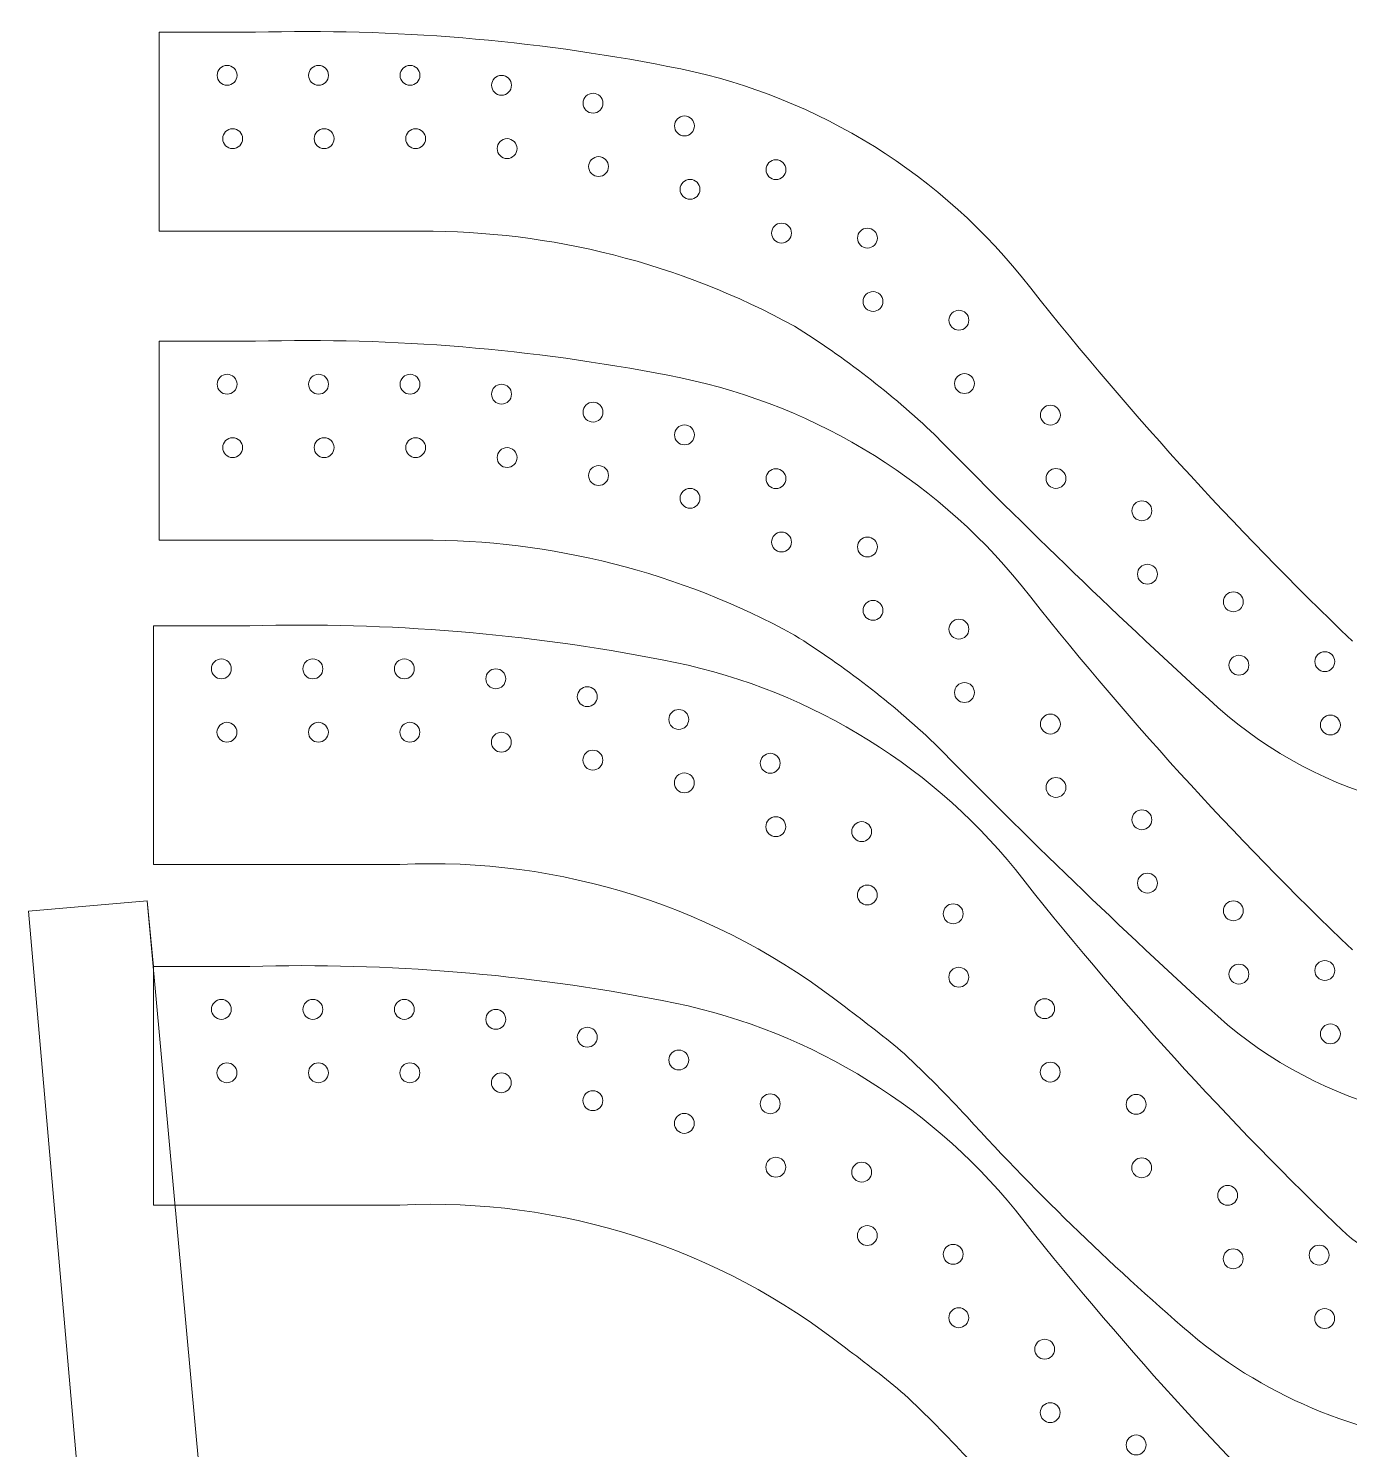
# Model space of a CAD drawing. Header units: inches. Extents: x -25.4 to 25.4, y -23 to 23.1.
# Drawn here: x -25.42 to -8.81, y 5.21 to 23.08 of the extents above; entities that cross this region are included whole.
import ezdxf

# ---------------------------------------------------------------- set-up
doc = ezdxf.new("R2010")
doc.units = ezdxf.units.IN
doc.header["$MEASUREMENT"] = 0
doc.layers.add('Layer 1', color=7, linetype='Continuous', true_color=0xffffff)

msp = doc.modelspace()

# ---------------------------------------------------------------- linework, layer by layer
at = {"layer": 'Layer 1', "color": 6, "lineweight": 9, "true_color": 0xff00ff}
for points in [[(-17.376, 22.6), (-19.083, 22.933), (-20.821, 23.077), (-22.56, 23.028)], [(-23.773, 23.028), (-23.773, 23.028), (-22.56, 23.028), (-22.56, 23.028)], [(-23.773, 23.028), (-23.773, 23.028), (-23.773, 20.528), (-23.773, 20.528)], [(-12.936, 19.963), (-14.056, 21.341), (-15.63, 22.275), (-17.376, 22.6)], [(-23.773, 20.528), (-23.773, 20.528), (-20.483, 20.528), (-20.483, 20.528)], [(-15.787, 19.334), (-17.226, 20.124), (-18.842, 20.534), (-20.483, 20.528)], [(-12.936, 19.963), (-11.658, 18.337), (-10.266, 16.804), (-8.771, 15.376)], [(-14.024, 17.97), (-14.564, 18.483), (-15.155, 18.94), (-15.787, 19.334)], [(-23.773, 19.144), (-23.773, 19.144), (-22.56, 19.144), (-22.56, 19.144)], [(-23.773, 19.144), (-23.773, 19.144), (-23.773, 16.644), (-23.773, 16.644)], [(-17.376, 18.716), (-19.083, 19.049), (-20.821, 19.193), (-22.56, 19.144)], [(-12.936, 16.079), (-14.056, 17.457), (-15.63, 18.392), (-17.376, 18.716)], [(-14.024, 17.97), (-12.87, 16.794), (-11.683, 15.65), (-10.464, 14.542)], [(-23.773, 16.644), (-23.773, 16.644), (-20.483, 16.644), (-20.483, 16.644)], [(-15.787, 15.451), (-17.226, 16.24), (-18.842, 16.651), (-20.483, 16.644)], [(-12.936, 16.079), (-11.658, 14.453), (-10.266, 12.92), (-8.771, 11.492)], [(-23.845, 15.567), (-23.845, 15.567), (-22.632, 15.567), (-22.632, 15.567)], [(-23.845, 15.567), (-23.845, 15.567), (-23.845, 12.567), (-23.845, 12.567)], [(-17.447, 15.139), (-19.154, 15.472), (-20.893, 15.615), (-22.632, 15.567)], [(-14.024, 14.087), (-14.564, 14.599), (-15.155, 15.056), (-15.787, 15.451)], [(-13.007, 12.502), (-14.128, 13.879), (-15.701, 14.814), (-17.447, 15.139)], [(-10.464, 14.542), (-9.155, 13.378), (-7.362, 12.923), (-5.657, 13.324)], [(-14.024, 14.087), (-12.87, 12.91), (-11.683, 11.766), (-10.464, 10.658)], [(-23.845, 12.567), (-23.845, 12.567), (-20.745, 12.567), (-20.745, 12.567)], [(-15.145, 10.772), (-16.735, 12.025), (-18.723, 12.663), (-20.745, 12.567)], [(-13.007, 12.502), (-11.73, 10.876), (-10.338, 9.343), (-8.843, 7.914)], [(-23.845, 11.286), (-23.845, 11.286), (-22.632, 11.286), (-22.632, 11.286)], [(-23.845, 11.286), (-23.845, 11.286), (-23.845, 8.286), (-23.845, 8.286)], [(-17.447, 10.857), (-19.154, 11.191), (-20.893, 11.334), (-22.632, 11.286)], [(-13.007, 8.22), (-14.128, 9.598), (-15.701, 10.533), (-17.447, 10.857)], [(-14.401, 10.185), (-14.643, 10.388), (-14.891, 10.584), (-15.145, 10.772)], [(-10.464, 10.658), (-9.155, 9.494), (-7.362, 9.04), (-5.657, 9.44)], [(-13.615, 9.393), (-13.868, 9.666), (-14.13, 9.931), (-14.401, 10.185)], [(-13.615, 9.393), (-12.708, 8.399), (-11.74, 7.464), (-10.715, 6.592)], [(-23.845, 8.286), (-23.845, 8.286), (-20.745, 8.286), (-20.745, 8.286)], [(-15.145, 6.49), (-16.735, 7.744), (-18.723, 8.381), (-20.745, 8.286)], [(-13.007, 8.22), (-11.73, 6.594), (-10.338, 5.061), (-8.843, 3.633)], [(-8.843, 7.914), (-8.187, 7.398), (-7.364, 7.141), (-6.531, 7.194)], [(-14.401, 5.904), (-14.643, 6.107), (-14.891, 6.303), (-15.145, 6.49)], [(-10.715, 6.592), (-9.709, 5.785), (-8.473, 5.316), (-7.185, 5.254)], [(-13.615, 5.112), (-13.868, 5.385), (-14.13, 5.649), (-14.401, 5.904)]]:
    msp.add_open_spline(points, degree=3, dxfattribs=at)
for points in [[(-22.793, 22.487), (-22.793, 22.557), (-22.849, 22.612), (-22.918, 22.612), (-22.918, 22.612), (-22.987, 22.612), (-23.043, 22.557), (-23.043, 22.487), (-23.043, 22.487), (-23.043, 22.418), (-22.987, 22.362), (-22.918, 22.362), (-22.918, 22.362), (-22.849, 22.362), (-22.793, 22.418), (-22.793, 22.487)], [(-21.643, 22.487), (-21.643, 22.557), (-21.699, 22.612), (-21.768, 22.612), (-21.768, 22.612), (-21.837, 22.612), (-21.893, 22.557), (-21.893, 22.487), (-21.893, 22.487), (-21.893, 22.418), (-21.837, 22.362), (-21.768, 22.362), (-21.768, 22.362), (-21.699, 22.362), (-21.643, 22.418), (-21.643, 22.487)], [(-20.493, 22.487), (-20.493, 22.557), (-20.549, 22.612), (-20.618, 22.612), (-20.618, 22.612), (-20.687, 22.612), (-20.743, 22.557), (-20.743, 22.487), (-20.743, 22.487), (-20.743, 22.418), (-20.687, 22.362), (-20.618, 22.362), (-20.618, 22.362), (-20.549, 22.362), (-20.493, 22.418), (-20.493, 22.487)], [(-19.343, 22.362), (-19.343, 22.432), (-19.399, 22.487), (-19.468, 22.487), (-19.468, 22.487), (-19.537, 22.487), (-19.593, 22.432), (-19.593, 22.362), (-19.593, 22.362), (-19.593, 22.293), (-19.537, 22.237), (-19.468, 22.237), (-19.468, 22.237), (-19.399, 22.237), (-19.343, 22.293), (-19.343, 22.362)], [(-18.193, 22.137), (-18.193, 22.206), (-18.249, 22.262), (-18.318, 22.262), (-18.318, 22.262), (-18.387, 22.262), (-18.443, 22.206), (-18.443, 22.137), (-18.443, 22.137), (-18.443, 22.068), (-18.387, 22.012), (-18.318, 22.012), (-18.318, 22.012), (-18.249, 22.012), (-18.193, 22.068), (-18.193, 22.137)], [(-17.043, 21.851), (-17.043, 21.92), (-17.099, 21.976), (-17.168, 21.976), (-17.168, 21.976), (-17.237, 21.976), (-17.293, 21.92), (-17.293, 21.851), (-17.293, 21.851), (-17.293, 21.782), (-17.237, 21.726), (-17.168, 21.726), (-17.168, 21.726), (-17.099, 21.726), (-17.043, 21.782), (-17.043, 21.851)], [(-22.723, 21.691), (-22.723, 21.76), (-22.779, 21.816), (-22.848, 21.816), (-22.848, 21.816), (-22.917, 21.816), (-22.973, 21.76), (-22.973, 21.691), (-22.973, 21.691), (-22.973, 21.621), (-22.917, 21.566), (-22.848, 21.566), (-22.848, 21.566), (-22.779, 21.566), (-22.723, 21.621), (-22.723, 21.691)], [(-21.573, 21.691), (-21.573, 21.76), (-21.629, 21.816), (-21.698, 21.816), (-21.698, 21.816), (-21.767, 21.816), (-21.823, 21.76), (-21.823, 21.691), (-21.823, 21.691), (-21.823, 21.621), (-21.767, 21.566), (-21.698, 21.566), (-21.698, 21.566), (-21.629, 21.566), (-21.573, 21.621), (-21.573, 21.691)], [(-20.423, 21.691), (-20.423, 21.76), (-20.479, 21.816), (-20.548, 21.816), (-20.548, 21.816), (-20.617, 21.816), (-20.673, 21.76), (-20.673, 21.691), (-20.673, 21.691), (-20.673, 21.621), (-20.617, 21.566), (-20.548, 21.566), (-20.548, 21.566), (-20.479, 21.566), (-20.423, 21.621), (-20.423, 21.691)], [(-19.273, 21.566), (-19.273, 21.635), (-19.329, 21.691), (-19.398, 21.691), (-19.398, 21.691), (-19.467, 21.691), (-19.523, 21.635), (-19.523, 21.566), (-19.523, 21.566), (-19.523, 21.496), (-19.467, 21.441), (-19.398, 21.441), (-19.398, 21.441), (-19.329, 21.441), (-19.273, 21.496), (-19.273, 21.566)], [(-18.123, 21.34), (-18.123, 21.409), (-18.179, 21.465), (-18.248, 21.465), (-18.248, 21.465), (-18.317, 21.465), (-18.373, 21.409), (-18.373, 21.34), (-18.373, 21.34), (-18.373, 21.271), (-18.317, 21.215), (-18.248, 21.215), (-18.248, 21.215), (-18.179, 21.215), (-18.123, 21.271), (-18.123, 21.34)], [(-15.893, 21.301), (-15.893, 21.37), (-15.949, 21.426), (-16.018, 21.426), (-16.018, 21.426), (-16.087, 21.426), (-16.143, 21.37), (-16.143, 21.301), (-16.143, 21.301), (-16.143, 21.232), (-16.087, 21.176), (-16.018, 21.176), (-16.018, 21.176), (-15.949, 21.176), (-15.893, 21.232), (-15.893, 21.301)], [(-16.973, 21.054), (-16.973, 21.123), (-17.029, 21.179), (-17.098, 21.179), (-17.098, 21.179), (-17.167, 21.179), (-17.223, 21.123), (-17.223, 21.054), (-17.223, 21.054), (-17.223, 20.985), (-17.167, 20.929), (-17.098, 20.929), (-17.098, 20.929), (-17.029, 20.929), (-16.973, 20.985), (-16.973, 21.054)], [(-15.823, 20.504), (-15.823, 20.573), (-15.879, 20.629), (-15.948, 20.629), (-15.948, 20.629), (-16.017, 20.629), (-16.073, 20.573), (-16.073, 20.504), (-16.073, 20.504), (-16.073, 20.435), (-16.017, 20.379), (-15.948, 20.379), (-15.948, 20.379), (-15.879, 20.379), (-15.823, 20.435), (-15.823, 20.504)], [(-14.743, 20.441), (-14.743, 20.51), (-14.799, 20.566), (-14.868, 20.566), (-14.868, 20.566), (-14.937, 20.566), (-14.993, 20.51), (-14.993, 20.441), (-14.993, 20.441), (-14.993, 20.372), (-14.937, 20.316), (-14.868, 20.316), (-14.868, 20.316), (-14.799, 20.316), (-14.743, 20.372), (-14.743, 20.441)], [(-14.673, 19.644), (-14.673, 19.713), (-14.729, 19.769), (-14.798, 19.769), (-14.798, 19.769), (-14.867, 19.769), (-14.923, 19.713), (-14.923, 19.644), (-14.923, 19.644), (-14.923, 19.575), (-14.867, 19.519), (-14.798, 19.519), (-14.798, 19.519), (-14.729, 19.519), (-14.673, 19.575), (-14.673, 19.644)], [(-13.593, 19.409), (-13.593, 19.478), (-13.649, 19.534), (-13.718, 19.534), (-13.718, 19.534), (-13.787, 19.534), (-13.843, 19.478), (-13.843, 19.409), (-13.843, 19.409), (-13.843, 19.34), (-13.787, 19.284), (-13.718, 19.284), (-13.718, 19.284), (-13.649, 19.284), (-13.593, 19.34), (-13.593, 19.409)], [(-22.793, 18.604), (-22.793, 18.673), (-22.849, 18.729), (-22.918, 18.729), (-22.918, 18.729), (-22.987, 18.729), (-23.043, 18.673), (-23.043, 18.604), (-23.043, 18.604), (-23.043, 18.535), (-22.987, 18.479), (-22.918, 18.479), (-22.918, 18.479), (-22.849, 18.479), (-22.793, 18.535), (-22.793, 18.604)], [(-21.643, 18.604), (-21.643, 18.673), (-21.699, 18.729), (-21.768, 18.729), (-21.768, 18.729), (-21.837, 18.729), (-21.893, 18.673), (-21.893, 18.604), (-21.893, 18.604), (-21.893, 18.535), (-21.837, 18.479), (-21.768, 18.479), (-21.768, 18.479), (-21.699, 18.479), (-21.643, 18.535), (-21.643, 18.604)], [(-20.493, 18.604), (-20.493, 18.673), (-20.549, 18.729), (-20.618, 18.729), (-20.618, 18.729), (-20.687, 18.729), (-20.743, 18.673), (-20.743, 18.604), (-20.743, 18.604), (-20.743, 18.535), (-20.687, 18.479), (-20.618, 18.479), (-20.618, 18.479), (-20.549, 18.479), (-20.493, 18.535), (-20.493, 18.604)], [(-19.343, 18.479), (-19.343, 18.548), (-19.399, 18.604), (-19.468, 18.604), (-19.468, 18.604), (-19.537, 18.604), (-19.593, 18.548), (-19.593, 18.479), (-19.593, 18.479), (-19.593, 18.41), (-19.537, 18.354), (-19.468, 18.354), (-19.468, 18.354), (-19.399, 18.354), (-19.343, 18.41), (-19.343, 18.479)], [(-13.523, 18.612), (-13.523, 18.681), (-13.579, 18.737), (-13.648, 18.737), (-13.648, 18.737), (-13.717, 18.737), (-13.773, 18.681), (-13.773, 18.612), (-13.773, 18.612), (-13.773, 18.543), (-13.717, 18.487), (-13.648, 18.487), (-13.648, 18.487), (-13.579, 18.487), (-13.523, 18.543), (-13.523, 18.612)], [(-18.193, 18.253), (-18.193, 18.322), (-18.249, 18.378), (-18.318, 18.378), (-18.318, 18.378), (-18.387, 18.378), (-18.443, 18.322), (-18.443, 18.253), (-18.443, 18.253), (-18.443, 18.184), (-18.387, 18.128), (-18.318, 18.128), (-18.318, 18.128), (-18.249, 18.128), (-18.193, 18.184), (-18.193, 18.253)], [(-12.443, 18.216), (-12.443, 18.285), (-12.499, 18.341), (-12.568, 18.341), (-12.568, 18.341), (-12.637, 18.341), (-12.693, 18.285), (-12.693, 18.216), (-12.693, 18.216), (-12.693, 18.147), (-12.637, 18.091), (-12.568, 18.091), (-12.568, 18.091), (-12.499, 18.091), (-12.443, 18.147), (-12.443, 18.216)], [(-17.043, 17.967), (-17.043, 18.036), (-17.099, 18.092), (-17.168, 18.092), (-17.168, 18.092), (-17.237, 18.092), (-17.293, 18.036), (-17.293, 17.967), (-17.293, 17.967), (-17.293, 17.898), (-17.237, 17.842), (-17.168, 17.842), (-17.168, 17.842), (-17.099, 17.842), (-17.043, 17.898), (-17.043, 17.967)], [(-22.723, 17.807), (-22.723, 17.876), (-22.779, 17.932), (-22.848, 17.932), (-22.848, 17.932), (-22.917, 17.932), (-22.973, 17.876), (-22.973, 17.807), (-22.973, 17.807), (-22.973, 17.738), (-22.917, 17.682), (-22.848, 17.682), (-22.848, 17.682), (-22.779, 17.682), (-22.723, 17.738), (-22.723, 17.807)], [(-21.573, 17.807), (-21.573, 17.876), (-21.629, 17.932), (-21.698, 17.932), (-21.698, 17.932), (-21.767, 17.932), (-21.823, 17.876), (-21.823, 17.807), (-21.823, 17.807), (-21.823, 17.738), (-21.767, 17.682), (-21.698, 17.682), (-21.698, 17.682), (-21.629, 17.682), (-21.573, 17.738), (-21.573, 17.807)], [(-20.423, 17.807), (-20.423, 17.876), (-20.479, 17.932), (-20.548, 17.932), (-20.548, 17.932), (-20.617, 17.932), (-20.673, 17.876), (-20.673, 17.807), (-20.673, 17.807), (-20.673, 17.738), (-20.617, 17.682), (-20.548, 17.682), (-20.548, 17.682), (-20.479, 17.682), (-20.423, 17.738), (-20.423, 17.807)], [(-19.273, 17.682), (-19.273, 17.751), (-19.329, 17.807), (-19.398, 17.807), (-19.398, 17.807), (-19.467, 17.807), (-19.523, 17.751), (-19.523, 17.682), (-19.523, 17.682), (-19.523, 17.613), (-19.467, 17.557), (-19.398, 17.557), (-19.398, 17.557), (-19.329, 17.557), (-19.273, 17.613), (-19.273, 17.682)], [(-18.123, 17.456), (-18.123, 17.526), (-18.179, 17.581), (-18.248, 17.581), (-18.248, 17.581), (-18.317, 17.581), (-18.373, 17.526), (-18.373, 17.456), (-18.373, 17.456), (-18.373, 17.387), (-18.317, 17.331), (-18.248, 17.331), (-18.248, 17.331), (-18.179, 17.331), (-18.123, 17.387), (-18.123, 17.456)], [(-15.893, 17.417), (-15.893, 17.486), (-15.949, 17.542), (-16.018, 17.542), (-16.018, 17.542), (-16.087, 17.542), (-16.143, 17.486), (-16.143, 17.417), (-16.143, 17.417), (-16.143, 17.348), (-16.087, 17.292), (-16.018, 17.292), (-16.018, 17.292), (-15.949, 17.292), (-15.893, 17.348), (-15.893, 17.417)], [(-12.373, 17.419), (-12.373, 17.488), (-12.429, 17.544), (-12.498, 17.544), (-12.498, 17.544), (-12.567, 17.544), (-12.623, 17.488), (-12.623, 17.419), (-12.623, 17.419), (-12.623, 17.35), (-12.567, 17.294), (-12.498, 17.294), (-12.498, 17.294), (-12.429, 17.294), (-12.373, 17.35), (-12.373, 17.419)], [(-16.973, 17.17), (-16.973, 17.239), (-17.029, 17.295), (-17.098, 17.295), (-17.098, 17.295), (-17.167, 17.295), (-17.223, 17.239), (-17.223, 17.17), (-17.223, 17.17), (-17.223, 17.101), (-17.167, 17.045), (-17.098, 17.045), (-17.098, 17.045), (-17.029, 17.045), (-16.973, 17.101), (-16.973, 17.17)], [(-11.293, 17.013), (-11.293, 17.082), (-11.349, 17.138), (-11.418, 17.138), (-11.418, 17.138), (-11.487, 17.138), (-11.543, 17.082), (-11.543, 17.013), (-11.543, 17.013), (-11.543, 16.944), (-11.487, 16.888), (-11.418, 16.888), (-11.418, 16.888), (-11.349, 16.888), (-11.293, 16.944), (-11.293, 17.013)], [(-15.823, 16.62), (-15.823, 16.689), (-15.879, 16.745), (-15.948, 16.745), (-15.948, 16.745), (-16.017, 16.745), (-16.073, 16.689), (-16.073, 16.62), (-16.073, 16.62), (-16.073, 16.551), (-16.017, 16.495), (-15.948, 16.495), (-15.948, 16.495), (-15.879, 16.495), (-15.823, 16.551), (-15.823, 16.62)], [(-14.743, 16.558), (-14.743, 16.627), (-14.799, 16.683), (-14.868, 16.683), (-14.868, 16.683), (-14.937, 16.683), (-14.993, 16.627), (-14.993, 16.558), (-14.993, 16.558), (-14.993, 16.489), (-14.937, 16.433), (-14.868, 16.433), (-14.868, 16.433), (-14.799, 16.433), (-14.743, 16.489), (-14.743, 16.558)], [(-11.223, 16.216), (-11.223, 16.285), (-11.279, 16.341), (-11.348, 16.341), (-11.348, 16.341), (-11.417, 16.341), (-11.473, 16.285), (-11.473, 16.216), (-11.473, 16.216), (-11.473, 16.147), (-11.417, 16.091), (-11.348, 16.091), (-11.348, 16.091), (-11.279, 16.091), (-11.223, 16.147), (-11.223, 16.216)], [(-10.143, 15.869), (-10.143, 15.938), (-10.199, 15.994), (-10.268, 15.994), (-10.268, 15.994), (-10.337, 15.994), (-10.393, 15.938), (-10.393, 15.869), (-10.393, 15.869), (-10.393, 15.8), (-10.337, 15.744), (-10.268, 15.744), (-10.268, 15.744), (-10.199, 15.744), (-10.143, 15.8), (-10.143, 15.869)], [(-14.673, 15.761), (-14.673, 15.83), (-14.729, 15.886), (-14.798, 15.886), (-14.798, 15.886), (-14.867, 15.886), (-14.923, 15.83), (-14.923, 15.761), (-14.923, 15.761), (-14.923, 15.692), (-14.867, 15.636), (-14.798, 15.636), (-14.798, 15.636), (-14.729, 15.636), (-14.673, 15.692), (-14.673, 15.761)], [(-13.593, 15.525), (-13.593, 15.594), (-13.649, 15.65), (-13.718, 15.65), (-13.718, 15.65), (-13.787, 15.65), (-13.843, 15.594), (-13.843, 15.525), (-13.843, 15.525), (-13.843, 15.456), (-13.787, 15.4), (-13.718, 15.4), (-13.718, 15.4), (-13.649, 15.4), (-13.593, 15.456), (-13.593, 15.525)], [(-10.073, 15.072), (-10.073, 15.141), (-10.129, 15.197), (-10.198, 15.197), (-10.198, 15.197), (-10.267, 15.197), (-10.323, 15.141), (-10.323, 15.072), (-10.323, 15.072), (-10.323, 15.003), (-10.267, 14.947), (-10.198, 14.947), (-10.198, 14.947), (-10.129, 14.947), (-10.073, 15.003), (-10.073, 15.072)], [(-8.993, 15.117), (-8.993, 15.186), (-9.049, 15.242), (-9.118, 15.242), (-9.118, 15.242), (-9.187, 15.242), (-9.243, 15.186), (-9.243, 15.117), (-9.243, 15.117), (-9.243, 15.048), (-9.187, 14.992), (-9.118, 14.992), (-9.118, 14.992), (-9.049, 14.992), (-8.993, 15.048), (-8.993, 15.117)], [(-22.865, 15.026), (-22.865, 15.095), (-22.92, 15.151), (-22.99, 15.151), (-22.99, 15.151), (-23.059, 15.151), (-23.115, 15.095), (-23.115, 15.026), (-23.115, 15.026), (-23.115, 14.957), (-23.059, 14.901), (-22.99, 14.901), (-22.99, 14.901), (-22.92, 14.901), (-22.865, 14.957), (-22.865, 15.026)], [(-21.715, 15.026), (-21.715, 15.095), (-21.77, 15.151), (-21.84, 15.151), (-21.84, 15.151), (-21.909, 15.151), (-21.965, 15.095), (-21.965, 15.026), (-21.965, 15.026), (-21.965, 14.957), (-21.909, 14.901), (-21.84, 14.901), (-21.84, 14.901), (-21.77, 14.901), (-21.715, 14.957), (-21.715, 15.026)], [(-20.565, 15.026), (-20.565, 15.095), (-20.62, 15.151), (-20.69, 15.151), (-20.69, 15.151), (-20.759, 15.151), (-20.815, 15.095), (-20.815, 15.026), (-20.815, 15.026), (-20.815, 14.957), (-20.759, 14.901), (-20.69, 14.901), (-20.69, 14.901), (-20.62, 14.901), (-20.565, 14.957), (-20.565, 15.026)], [(-19.415, 14.901), (-19.415, 14.97), (-19.47, 15.026), (-19.54, 15.026), (-19.54, 15.026), (-19.609, 15.026), (-19.665, 14.97), (-19.665, 14.901), (-19.665, 14.901), (-19.665, 14.832), (-19.609, 14.776), (-19.54, 14.776), (-19.54, 14.776), (-19.47, 14.776), (-19.415, 14.832), (-19.415, 14.901)], [(-13.523, 14.728), (-13.523, 14.797), (-13.579, 14.853), (-13.648, 14.853), (-13.648, 14.853), (-13.717, 14.853), (-13.773, 14.797), (-13.773, 14.728), (-13.773, 14.728), (-13.773, 14.659), (-13.717, 14.603), (-13.648, 14.603), (-13.648, 14.603), (-13.579, 14.603), (-13.523, 14.659), (-13.523, 14.728)], [(-18.265, 14.676), (-18.265, 14.745), (-18.32, 14.801), (-18.39, 14.801), (-18.39, 14.801), (-18.459, 14.801), (-18.515, 14.745), (-18.515, 14.676), (-18.515, 14.676), (-18.515, 14.607), (-18.459, 14.551), (-18.39, 14.551), (-18.39, 14.551), (-18.32, 14.551), (-18.265, 14.607), (-18.265, 14.676)], [(-17.115, 14.39), (-17.115, 14.459), (-17.17, 14.515), (-17.24, 14.515), (-17.24, 14.515), (-17.309, 14.515), (-17.365, 14.459), (-17.365, 14.39), (-17.365, 14.39), (-17.365, 14.321), (-17.309, 14.265), (-17.24, 14.265), (-17.24, 14.265), (-17.17, 14.265), (-17.115, 14.321), (-17.115, 14.39)], [(-22.795, 14.229), (-22.795, 14.298), (-22.851, 14.354), (-22.92, 14.354), (-22.92, 14.354), (-22.989, 14.354), (-23.045, 14.298), (-23.045, 14.229), (-23.045, 14.229), (-23.045, 14.16), (-22.989, 14.104), (-22.92, 14.104), (-22.92, 14.104), (-22.851, 14.104), (-22.795, 14.16), (-22.795, 14.229)], [(-21.645, 14.229), (-21.645, 14.298), (-21.701, 14.354), (-21.77, 14.354), (-21.77, 14.354), (-21.839, 14.354), (-21.895, 14.298), (-21.895, 14.229), (-21.895, 14.229), (-21.895, 14.16), (-21.839, 14.104), (-21.77, 14.104), (-21.77, 14.104), (-21.701, 14.104), (-21.645, 14.16), (-21.645, 14.229)], [(-20.495, 14.229), (-20.495, 14.298), (-20.551, 14.354), (-20.62, 14.354), (-20.62, 14.354), (-20.689, 14.354), (-20.745, 14.298), (-20.745, 14.229), (-20.745, 14.229), (-20.745, 14.16), (-20.689, 14.104), (-20.62, 14.104), (-20.62, 14.104), (-20.551, 14.104), (-20.495, 14.16), (-20.495, 14.229)], [(-12.443, 14.332), (-12.443, 14.401), (-12.499, 14.457), (-12.568, 14.457), (-12.568, 14.457), (-12.637, 14.457), (-12.693, 14.401), (-12.693, 14.332), (-12.693, 14.332), (-12.693, 14.263), (-12.637, 14.207), (-12.568, 14.207), (-12.568, 14.207), (-12.499, 14.207), (-12.443, 14.263), (-12.443, 14.332)], [(-8.923, 14.32), (-8.923, 14.39), (-8.979, 14.445), (-9.048, 14.445), (-9.048, 14.445), (-9.117, 14.445), (-9.173, 14.39), (-9.173, 14.32), (-9.173, 14.32), (-9.173, 14.251), (-9.117, 14.195), (-9.048, 14.195), (-9.048, 14.195), (-8.979, 14.195), (-8.923, 14.251), (-8.923, 14.32)], [(-19.345, 14.104), (-19.345, 14.173), (-19.401, 14.229), (-19.47, 14.229), (-19.47, 14.229), (-19.539, 14.229), (-19.595, 14.173), (-19.595, 14.104), (-19.595, 14.104), (-19.595, 14.035), (-19.539, 13.979), (-19.47, 13.979), (-19.47, 13.979), (-19.401, 13.979), (-19.345, 14.035), (-19.345, 14.104)], [(-18.195, 13.879), (-18.195, 13.948), (-18.251, 14.004), (-18.32, 14.004), (-18.32, 14.004), (-18.389, 14.004), (-18.445, 13.948), (-18.445, 13.879), (-18.445, 13.879), (-18.445, 13.81), (-18.389, 13.754), (-18.32, 13.754), (-18.32, 13.754), (-18.251, 13.754), (-18.195, 13.81), (-18.195, 13.879)], [(-15.965, 13.839), (-15.965, 13.908), (-16.02, 13.964), (-16.09, 13.964), (-16.09, 13.964), (-16.159, 13.964), (-16.215, 13.908), (-16.215, 13.839), (-16.215, 13.839), (-16.215, 13.77), (-16.159, 13.714), (-16.09, 13.714), (-16.09, 13.714), (-16.02, 13.714), (-15.965, 13.77), (-15.965, 13.839)], [(-17.045, 13.593), (-17.045, 13.662), (-17.101, 13.718), (-17.17, 13.718), (-17.17, 13.718), (-17.239, 13.718), (-17.295, 13.662), (-17.295, 13.593), (-17.295, 13.593), (-17.295, 13.524), (-17.239, 13.468), (-17.17, 13.468), (-17.17, 13.468), (-17.101, 13.468), (-17.045, 13.524), (-17.045, 13.593)], [(-12.373, 13.535), (-12.373, 13.604), (-12.429, 13.66), (-12.498, 13.66), (-12.498, 13.66), (-12.567, 13.66), (-12.623, 13.604), (-12.623, 13.535), (-12.623, 13.535), (-12.623, 13.466), (-12.567, 13.41), (-12.498, 13.41), (-12.498, 13.41), (-12.429, 13.41), (-12.373, 13.466), (-12.373, 13.535)], [(-11.293, 13.129), (-11.293, 13.198), (-11.349, 13.254), (-11.418, 13.254), (-11.418, 13.254), (-11.487, 13.254), (-11.543, 13.198), (-11.543, 13.129), (-11.543, 13.129), (-11.543, 13.06), (-11.487, 13.004), (-11.418, 13.004), (-11.418, 13.004), (-11.349, 13.004), (-11.293, 13.06), (-11.293, 13.129)], [(-15.895, 13.042), (-15.895, 13.111), (-15.951, 13.167), (-16.02, 13.167), (-16.02, 13.167), (-16.089, 13.167), (-16.145, 13.111), (-16.145, 13.042), (-16.145, 13.042), (-16.145, 12.973), (-16.089, 12.917), (-16.02, 12.917), (-16.02, 12.917), (-15.951, 12.917), (-15.895, 12.973), (-15.895, 13.042)], [(-14.815, 12.98), (-14.815, 13.049), (-14.87, 13.105), (-14.94, 13.105), (-14.94, 13.105), (-15.009, 13.105), (-15.065, 13.049), (-15.065, 12.98), (-15.065, 12.98), (-15.065, 12.911), (-15.009, 12.855), (-14.94, 12.855), (-14.94, 12.855), (-14.87, 12.855), (-14.815, 12.911), (-14.815, 12.98)], [(-11.223, 12.332), (-11.223, 12.401), (-11.279, 12.457), (-11.348, 12.457), (-11.348, 12.457), (-11.417, 12.457), (-11.473, 12.401), (-11.473, 12.332), (-11.473, 12.332), (-11.473, 12.263), (-11.417, 12.207), (-11.348, 12.207), (-11.348, 12.207), (-11.279, 12.207), (-11.223, 12.263), (-11.223, 12.332)], [(-14.745, 12.183), (-14.745, 12.252), (-14.801, 12.308), (-14.87, 12.308), (-14.87, 12.308), (-14.939, 12.308), (-14.995, 12.252), (-14.995, 12.183), (-14.995, 12.183), (-14.995, 12.114), (-14.939, 12.058), (-14.87, 12.058), (-14.87, 12.058), (-14.801, 12.058), (-14.745, 12.114), (-14.745, 12.183)], [(-13.665, 11.947), (-13.665, 12.016), (-13.72, 12.072), (-13.79, 12.072), (-13.79, 12.072), (-13.859, 12.072), (-13.915, 12.016), (-13.915, 11.947), (-13.915, 11.947), (-13.915, 11.878), (-13.859, 11.822), (-13.79, 11.822), (-13.79, 11.822), (-13.72, 11.822), (-13.665, 11.878), (-13.665, 11.947)], [(-10.143, 11.985), (-10.143, 12.054), (-10.199, 12.11), (-10.268, 12.11), (-10.268, 12.11), (-10.337, 12.11), (-10.393, 12.054), (-10.393, 11.985), (-10.393, 11.985), (-10.393, 11.916), (-10.337, 11.86), (-10.268, 11.86), (-10.268, 11.86), (-10.199, 11.86), (-10.143, 11.916), (-10.143, 11.985)], [(-13.595, 11.15), (-13.595, 11.219), (-13.651, 11.275), (-13.72, 11.275), (-13.72, 11.275), (-13.789, 11.275), (-13.845, 11.219), (-13.845, 11.15), (-13.845, 11.15), (-13.845, 11.081), (-13.789, 11.025), (-13.72, 11.025), (-13.72, 11.025), (-13.651, 11.025), (-13.595, 11.081), (-13.595, 11.15)], [(-10.073, 11.188), (-10.073, 11.257), (-10.129, 11.313), (-10.198, 11.313), (-10.198, 11.313), (-10.267, 11.313), (-10.323, 11.257), (-10.323, 11.188), (-10.323, 11.188), (-10.323, 11.119), (-10.267, 11.063), (-10.198, 11.063), (-10.198, 11.063), (-10.129, 11.063), (-10.073, 11.119), (-10.073, 11.188)], [(-8.993, 11.234), (-8.993, 11.303), (-9.049, 11.359), (-9.118, 11.359), (-9.118, 11.359), (-9.187, 11.359), (-9.243, 11.303), (-9.243, 11.234), (-9.243, 11.234), (-9.243, 11.165), (-9.187, 11.109), (-9.118, 11.109), (-9.118, 11.109), (-9.049, 11.109), (-8.993, 11.165), (-8.993, 11.234)], [(-22.865, 10.745), (-22.865, 10.814), (-22.92, 10.87), (-22.99, 10.87), (-22.99, 10.87), (-23.059, 10.87), (-23.115, 10.814), (-23.115, 10.745), (-23.115, 10.745), (-23.115, 10.676), (-23.059, 10.62), (-22.99, 10.62), (-22.99, 10.62), (-22.92, 10.62), (-22.865, 10.676), (-22.865, 10.745)], [(-21.715, 10.745), (-21.715, 10.814), (-21.77, 10.87), (-21.84, 10.87), (-21.84, 10.87), (-21.909, 10.87), (-21.965, 10.814), (-21.965, 10.745), (-21.965, 10.745), (-21.965, 10.676), (-21.909, 10.62), (-21.84, 10.62), (-21.84, 10.62), (-21.77, 10.62), (-21.715, 10.676), (-21.715, 10.745)], [(-20.565, 10.745), (-20.565, 10.814), (-20.62, 10.87), (-20.69, 10.87), (-20.69, 10.87), (-20.759, 10.87), (-20.815, 10.814), (-20.815, 10.745), (-20.815, 10.745), (-20.815, 10.676), (-20.759, 10.62), (-20.69, 10.62), (-20.69, 10.62), (-20.62, 10.62), (-20.565, 10.676), (-20.565, 10.745)], [(-19.415, 10.62), (-19.415, 10.689), (-19.47, 10.745), (-19.54, 10.745), (-19.54, 10.745), (-19.609, 10.745), (-19.665, 10.689), (-19.665, 10.62), (-19.665, 10.62), (-19.665, 10.551), (-19.609, 10.495), (-19.54, 10.495), (-19.54, 10.495), (-19.47, 10.495), (-19.415, 10.551), (-19.415, 10.62)], [(-12.515, 10.754), (-12.515, 10.823), (-12.57, 10.879), (-12.64, 10.879), (-12.64, 10.879), (-12.709, 10.879), (-12.765, 10.823), (-12.765, 10.754), (-12.765, 10.754), (-12.765, 10.685), (-12.709, 10.629), (-12.64, 10.629), (-12.64, 10.629), (-12.57, 10.629), (-12.515, 10.685), (-12.515, 10.754)], [(-8.923, 10.437), (-8.923, 10.506), (-8.979, 10.562), (-9.048, 10.562), (-9.048, 10.562), (-9.117, 10.562), (-9.173, 10.506), (-9.173, 10.437), (-9.173, 10.437), (-9.173, 10.368), (-9.117, 10.312), (-9.048, 10.312), (-9.048, 10.312), (-8.979, 10.312), (-8.923, 10.368), (-8.923, 10.437)], [(-18.265, 10.395), (-18.265, 10.464), (-18.32, 10.52), (-18.39, 10.52), (-18.39, 10.52), (-18.459, 10.52), (-18.515, 10.464), (-18.515, 10.395), (-18.515, 10.395), (-18.515, 10.326), (-18.459, 10.27), (-18.39, 10.27), (-18.39, 10.27), (-18.32, 10.27), (-18.265, 10.326), (-18.265, 10.395)], [(-17.115, 10.109), (-17.115, 10.178), (-17.17, 10.234), (-17.24, 10.234), (-17.24, 10.234), (-17.309, 10.234), (-17.365, 10.178), (-17.365, 10.109), (-17.365, 10.109), (-17.365, 10.039), (-17.309, 9.984), (-17.24, 9.984), (-17.24, 9.984), (-17.17, 9.984), (-17.115, 10.039), (-17.115, 10.109)], [(-22.795, 9.948), (-22.795, 10.017), (-22.851, 10.073), (-22.92, 10.073), (-22.92, 10.073), (-22.989, 10.073), (-23.045, 10.017), (-23.045, 9.948), (-23.045, 9.948), (-23.045, 9.879), (-22.989, 9.823), (-22.92, 9.823), (-22.92, 9.823), (-22.851, 9.823), (-22.795, 9.879), (-22.795, 9.948)], [(-21.645, 9.948), (-21.645, 10.017), (-21.701, 10.073), (-21.77, 10.073), (-21.77, 10.073), (-21.839, 10.073), (-21.895, 10.017), (-21.895, 9.948), (-21.895, 9.948), (-21.895, 9.879), (-21.839, 9.823), (-21.77, 9.823), (-21.77, 9.823), (-21.701, 9.823), (-21.645, 9.879), (-21.645, 9.948)], [(-20.495, 9.948), (-20.495, 10.017), (-20.551, 10.073), (-20.62, 10.073), (-20.62, 10.073), (-20.689, 10.073), (-20.745, 10.017), (-20.745, 9.948), (-20.745, 9.948), (-20.745, 9.879), (-20.689, 9.823), (-20.62, 9.823), (-20.62, 9.823), (-20.551, 9.823), (-20.495, 9.879), (-20.495, 9.948)], [(-12.445, 9.957), (-12.445, 10.026), (-12.501, 10.082), (-12.57, 10.082), (-12.57, 10.082), (-12.639, 10.082), (-12.695, 10.026), (-12.695, 9.957), (-12.695, 9.957), (-12.695, 9.888), (-12.639, 9.832), (-12.57, 9.832), (-12.57, 9.832), (-12.501, 9.832), (-12.445, 9.888), (-12.445, 9.957)], [(-19.345, 9.823), (-19.345, 9.892), (-19.401, 9.948), (-19.47, 9.948), (-19.47, 9.948), (-19.539, 9.948), (-19.595, 9.892), (-19.595, 9.823), (-19.595, 9.823), (-19.595, 9.754), (-19.539, 9.698), (-19.47, 9.698), (-19.47, 9.698), (-19.401, 9.698), (-19.345, 9.754), (-19.345, 9.823)], [(-18.195, 9.598), (-18.195, 9.667), (-18.251, 9.723), (-18.32, 9.723), (-18.32, 9.723), (-18.389, 9.723), (-18.445, 9.667), (-18.445, 9.598), (-18.445, 9.598), (-18.445, 9.529), (-18.389, 9.473), (-18.32, 9.473), (-18.32, 9.473), (-18.251, 9.473), (-18.195, 9.529), (-18.195, 9.598)], [(-15.965, 9.558), (-15.965, 9.627), (-16.02, 9.683), (-16.09, 9.683), (-16.09, 9.683), (-16.159, 9.683), (-16.215, 9.627), (-16.215, 9.558), (-16.215, 9.558), (-16.215, 9.489), (-16.159, 9.433), (-16.09, 9.433), (-16.09, 9.433), (-16.02, 9.433), (-15.965, 9.489), (-15.965, 9.558)], [(-11.365, 9.551), (-11.365, 9.62), (-11.42, 9.676), (-11.49, 9.676), (-11.49, 9.676), (-11.559, 9.676), (-11.615, 9.62), (-11.615, 9.551), (-11.615, 9.551), (-11.615, 9.482), (-11.559, 9.426), (-11.49, 9.426), (-11.49, 9.426), (-11.42, 9.426), (-11.365, 9.482), (-11.365, 9.551)], [(-17.045, 9.312), (-17.045, 9.381), (-17.101, 9.437), (-17.17, 9.437), (-17.17, 9.437), (-17.239, 9.437), (-17.295, 9.381), (-17.295, 9.312), (-17.295, 9.312), (-17.295, 9.243), (-17.239, 9.187), (-17.17, 9.187), (-17.17, 9.187), (-17.101, 9.187), (-17.045, 9.243), (-17.045, 9.312)], [(-15.895, 8.761), (-15.895, 8.83), (-15.951, 8.886), (-16.02, 8.886), (-16.02, 8.886), (-16.089, 8.886), (-16.145, 8.83), (-16.145, 8.761), (-16.145, 8.761), (-16.145, 8.692), (-16.089, 8.636), (-16.02, 8.636), (-16.02, 8.636), (-15.951, 8.636), (-15.895, 8.692), (-15.895, 8.761)], [(-14.815, 8.699), (-14.815, 8.768), (-14.87, 8.824), (-14.94, 8.824), (-14.94, 8.824), (-15.009, 8.824), (-15.065, 8.768), (-15.065, 8.699), (-15.065, 8.699), (-15.065, 8.63), (-15.009, 8.574), (-14.94, 8.574), (-14.94, 8.574), (-14.87, 8.574), (-14.815, 8.63), (-14.815, 8.699)], [(-11.295, 8.754), (-11.295, 8.823), (-11.351, 8.879), (-11.42, 8.879), (-11.42, 8.879), (-11.489, 8.879), (-11.545, 8.823), (-11.545, 8.754), (-11.545, 8.754), (-11.545, 8.685), (-11.489, 8.629), (-11.42, 8.629), (-11.42, 8.629), (-11.351, 8.629), (-11.295, 8.685), (-11.295, 8.754)], [(-10.215, 8.407), (-10.215, 8.476), (-10.27, 8.532), (-10.34, 8.532), (-10.34, 8.532), (-10.409, 8.532), (-10.465, 8.476), (-10.465, 8.407), (-10.465, 8.407), (-10.465, 8.338), (-10.409, 8.282), (-10.34, 8.282), (-10.34, 8.282), (-10.27, 8.282), (-10.215, 8.338), (-10.215, 8.407)], [(-14.745, 7.902), (-14.745, 7.971), (-14.801, 8.027), (-14.87, 8.027), (-14.87, 8.027), (-14.939, 8.027), (-14.995, 7.971), (-14.995, 7.902), (-14.995, 7.902), (-14.995, 7.833), (-14.939, 7.777), (-14.87, 7.777), (-14.87, 7.777), (-14.801, 7.777), (-14.745, 7.833), (-14.745, 7.902)], [(-13.665, 7.666), (-13.665, 7.735), (-13.72, 7.791), (-13.79, 7.791), (-13.79, 7.791), (-13.859, 7.791), (-13.915, 7.735), (-13.915, 7.666), (-13.915, 7.666), (-13.915, 7.597), (-13.859, 7.541), (-13.79, 7.541), (-13.79, 7.541), (-13.72, 7.541), (-13.665, 7.597), (-13.665, 7.666)], [(-10.145, 7.61), (-10.145, 7.679), (-10.201, 7.735), (-10.27, 7.735), (-10.27, 7.735), (-10.339, 7.735), (-10.395, 7.679), (-10.395, 7.61), (-10.395, 7.61), (-10.395, 7.541), (-10.339, 7.485), (-10.27, 7.485), (-10.27, 7.485), (-10.201, 7.485), (-10.145, 7.541), (-10.145, 7.61)], [(-9.065, 7.656), (-9.065, 7.725), (-9.12, 7.781), (-9.19, 7.781), (-9.19, 7.781), (-9.259, 7.781), (-9.315, 7.725), (-9.315, 7.656), (-9.315, 7.656), (-9.315, 7.587), (-9.259, 7.531), (-9.19, 7.531), (-9.19, 7.531), (-9.12, 7.531), (-9.065, 7.587), (-9.065, 7.656)], [(-13.595, 6.869), (-13.595, 6.938), (-13.651, 6.994), (-13.72, 6.994), (-13.72, 6.994), (-13.789, 6.994), (-13.845, 6.938), (-13.845, 6.869), (-13.845, 6.869), (-13.845, 6.8), (-13.789, 6.744), (-13.72, 6.744), (-13.72, 6.744), (-13.651, 6.744), (-13.595, 6.8), (-13.595, 6.869)], [(-8.995, 6.859), (-8.995, 6.928), (-9.051, 6.984), (-9.12, 6.984), (-9.12, 6.984), (-9.189, 6.984), (-9.245, 6.928), (-9.245, 6.859), (-9.245, 6.859), (-9.245, 6.79), (-9.189, 6.734), (-9.12, 6.734), (-9.12, 6.734), (-9.051, 6.734), (-8.995, 6.79), (-8.995, 6.859)], [(-12.515, 6.473), (-12.515, 6.542), (-12.57, 6.598), (-12.64, 6.598), (-12.64, 6.598), (-12.709, 6.598), (-12.765, 6.542), (-12.765, 6.473), (-12.765, 6.473), (-12.765, 6.404), (-12.709, 6.348), (-12.64, 6.348), (-12.64, 6.348), (-12.57, 6.348), (-12.515, 6.404), (-12.515, 6.473)], [(-12.445, 5.676), (-12.445, 5.745), (-12.501, 5.801), (-12.57, 5.801), (-12.57, 5.801), (-12.639, 5.801), (-12.695, 5.745), (-12.695, 5.676), (-12.695, 5.676), (-12.695, 5.607), (-12.639, 5.551), (-12.57, 5.551), (-12.57, 5.551), (-12.501, 5.551), (-12.445, 5.607), (-12.445, 5.676)], [(-11.365, 5.27), (-11.365, 5.339), (-11.42, 5.395), (-11.49, 5.395), (-11.49, 5.395), (-11.559, 5.395), (-11.615, 5.339), (-11.615, 5.27), (-11.615, 5.27), (-11.615, 5.201), (-11.559, 5.145), (-11.49, 5.145), (-11.49, 5.145), (-11.42, 5.145), (-11.365, 5.201), (-11.365, 5.27)]]:
    msp.add_open_spline(points, degree=3, knots=[0, 0, 0, 0, 0.2, 0.2, 0.2, 0.2, 0.4, 0.4, 0.4, 0.4, 0.6, 0.6, 0.6, 0.6, 1, 1, 1, 1], dxfattribs=at)
at = {"layer": 'Layer 1', "lineweight": 9}
for points in [[(-23.921, 12.109), (-23.921, 12.109), (-25.416, 11.979), (-25.416, 11.979)], [(-25.416, 11.979), (-25.416, 11.979), (-22.559, -20.669), (-22.559, -20.669)], [(-23.845, 11.286), (-23.845, 11.286), (-23.921, 12.109), (-23.921, 12.109)], [(-23.921, 12.109), (-23.921, 12.109), (-20.911, -20.803), (-20.911, -20.803)]]:
    msp.add_open_spline(points, degree=3, dxfattribs=at)

doc.saveas('drawing.dxf')
